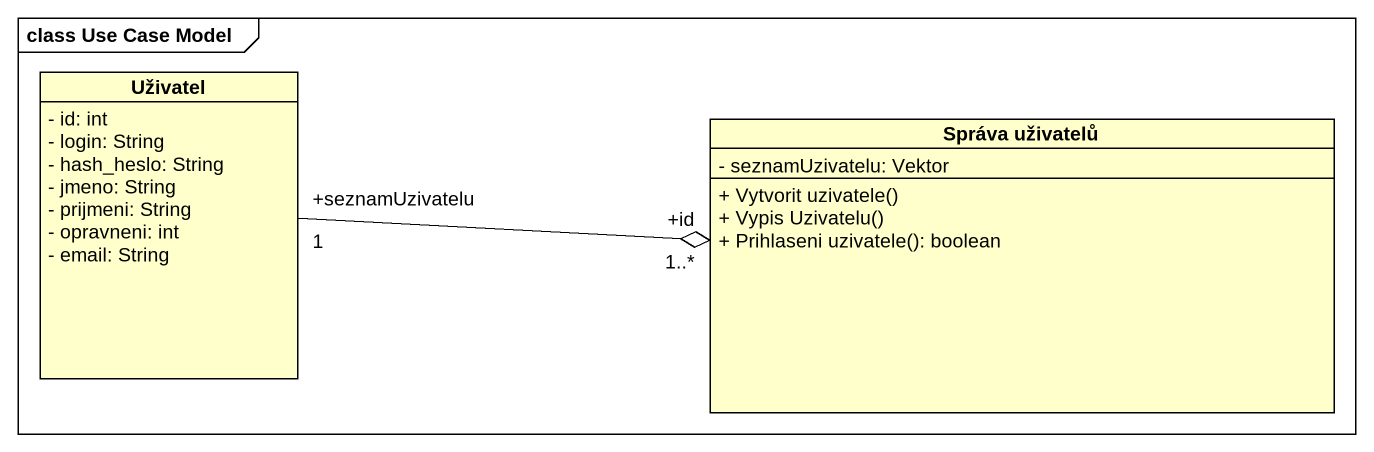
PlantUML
@startuml
mainframe class Use Case Model
hide circle
hide empty members
skinparam classAttributeIconSize 0
class Uživatel {
  - id: int
  - login: String
  - hash_heslo: String
  - jmeno: String
  - prijmeni: String
  - opravneni: int
  - email: String
}
class "Správa uživatelů" as Správa_uživatelů {
  - seznamUzivatelu: Vektor
  + Vytvorit uzivatele()
  + Vypis Uzivatelu()
  + Prihlaseni uzivatele(): boolean
}
Uživatel "+seznamUzivatelu\n1" -right-o "+id\n1..*" Správa_uživatelů
@enduml
